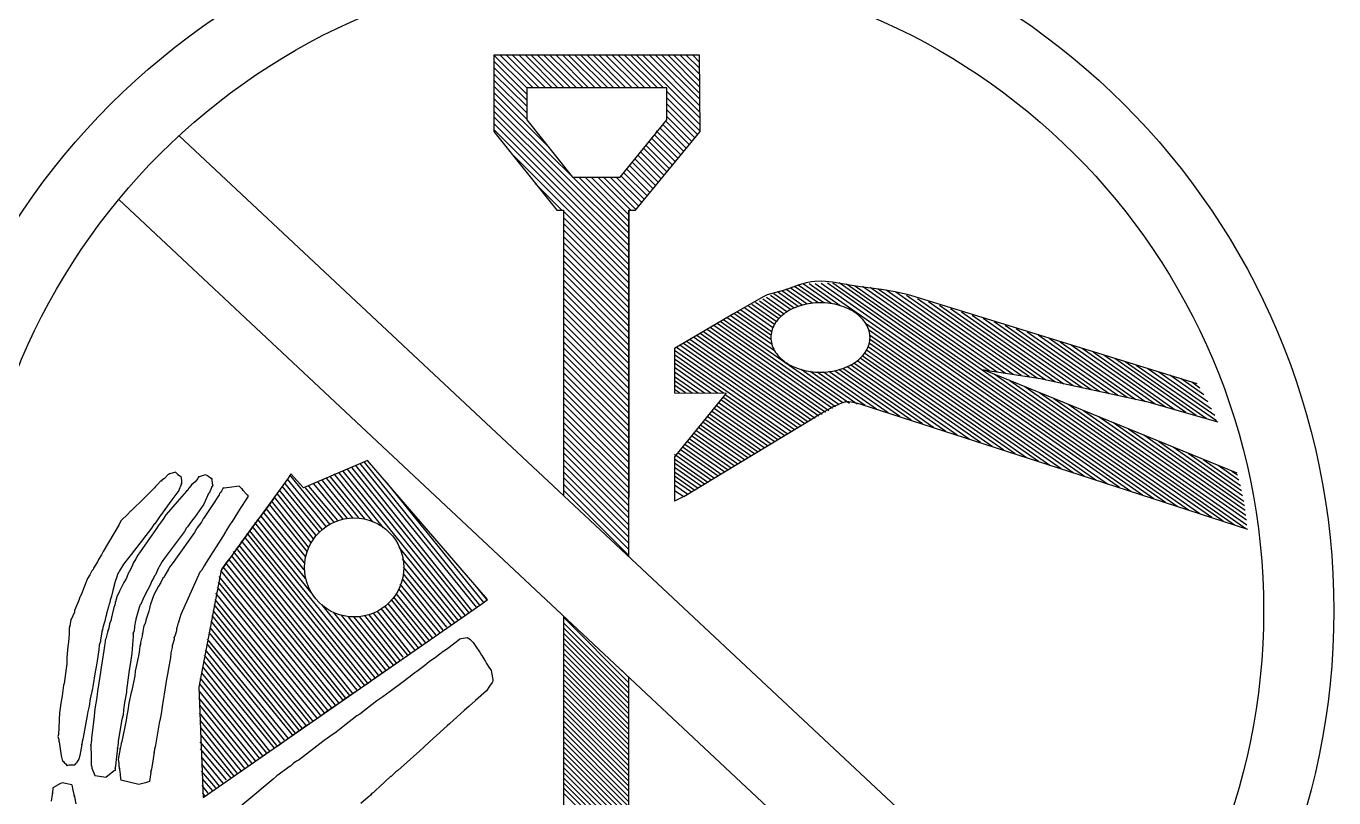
# Model space of a CAD drawing. Extents: x 477 to 783, y 495 to 674.
# Drawn here: x 686.2 to 689.775, y 644.926 to 647.037 of the extents above; entities that cross this region are included whole.
import ezdxf

# ---------------------------------------------------------------- set-up
doc = ezdxf.new("R2010")
doc.units = 0
doc.layers.add('11', color=7, linetype='CONTINUOUS')

# ---------------------------------------------------------------- blocks, each defined once
blk = doc.blocks.new('DIAL')
at = {"layer": '11', "color": 7, "linetype": 'CONTINUOUS'}
for p, q in [((-9.088, 3.557), (-9.178, 3.647)), ((-9.088, 3.54), (-9.178, 3.63)), ((-9.088, 3.524), (-9.178, 3.613)), ((-9.071, 3.557), (-9.161, 3.647)), ((-9.054, 3.557), (-9.144, 3.647)), ((-9.037, 3.557), (-9.127, 3.647)), ((-9.019, 3.557), (-9.109, 3.647)), ((-9.003, 3.557), (-9.092, 3.647)), ((-8.986, 3.557), (-9.076, 3.647)), ((-8.969, 3.557), (-9.059, 3.647)), ((-8.952, 3.557), (-9.042, 3.647)), ((-8.934, 3.557), (-9.025, 3.647)), ((-8.919, 3.557), (-9.008, 3.647)), ((-8.901, 3.557), (-8.99, 3.647)), ((-8.884, 3.557), (-8.974, 3.647)), ((-8.867, 3.557), (-8.957, 3.647)), ((-8.85, 3.557), (-8.94, 3.647)), ((-8.833, 3.557), (-8.923, 3.647)), ((-8.817, 3.557), (-8.906, 3.647)), ((-8.8, 3.557), (-8.89, 3.647)), ((-8.782, 3.557), (-8.872, 3.647)), ((-8.765, 3.557), (-8.855, 3.647)), ((-8.748, 3.557), (-8.838, 3.647)), ((-8.731, 3.557), (-8.821, 3.647)), ((-8.714, 3.557), (-8.804, 3.647)), ((-8.614, 3.474), (-8.788, 3.647)), ((-8.615, 3.491), (-8.771, 3.647)), ((-8.615, 3.508), (-8.753, 3.647)), ((-8.615, 3.526), (-8.736, 3.647)), ((-8.615, 3.542), (-8.719, 3.647)), ((-8.615, 3.559), (-8.702, 3.647)), ((-8.615, 3.576), (-8.686, 3.647)), ((-8.615, 3.594), (-8.669, 3.647)), ((-8.616, 3.611), (-8.652, 3.647)), ((-8.616, 3.628), (-8.634, 3.647)), ((-8.616, 3.646), (-8.617, 3.647)), ((-9.088, 3.507), (-9.178, 3.596)), ((-9.088, 3.489), (-9.178, 3.578)), ((-9.088, 3.472), (-9.178, 3.562)), ((-9.029, 3.396), (-9.178, 3.545)), ((-8.614, 3.456), (-8.705, 3.547)), ((-8.809, 3.16), (-9.178, 3.528)), ((-8.809, 3.143), (-9.178, 3.511)), ((-8.614, 3.439), (-8.705, 3.53)), ((-8.621, 3.43), (-8.705, 3.514)), ((-8.809, 3.126), (-9.178, 3.494)), ((-8.809, 3.109), (-9.178, 3.478)), ((-8.628, 3.42), (-8.705, 3.497)), ((-8.636, 3.41), (-8.705, 3.479)), ((-8.809, 3.091), (-9.178, 3.46)), ((-8.809, 3.074), (-9.178, 3.443)), ((-8.666, 3.373), (-8.734, 3.44)), ((-8.659, 3.383), (-8.724, 3.448)), ((-8.652, 3.392), (-8.716, 3.457)), ((-8.644, 3.402), (-8.708, 3.466)), ((-8.698, 3.336), (-8.762, 3.4)), ((-8.69, 3.346), (-8.754, 3.41)), ((-8.682, 3.355), (-8.746, 3.419)), ((-8.675, 3.365), (-8.739, 3.429)), ((-8.809, 3.058), (-9.131, 3.379)), ((-8.729, 3.299), (-8.793, 3.363)), ((-8.72, 3.308), (-8.784, 3.372)), ((-8.713, 3.318), (-8.777, 3.382)), ((-8.705, 3.328), (-8.769, 3.392)), ((-8.752, 3.271), (-8.815, 3.335)), ((-8.743, 3.281), (-8.807, 3.345)), ((-8.736, 3.29), (-8.8, 3.354)), ((-8.992, 3.223), (-9.064, 3.295)), ((-8.809, 3.176), (-8.946, 3.313)), ((-8.809, 3.193), (-8.929, 3.313)), ((-8.809, 3.21), (-8.912, 3.313)), ((-8.804, 3.223), (-8.894, 3.313)), ((-8.79, 3.225), (-8.878, 3.313)), ((-8.782, 3.234), (-8.86, 3.313)), ((-8.774, 3.244), (-8.844, 3.313)), ((-8.767, 3.253), (-8.83, 3.316)), ((-8.759, 3.262), (-8.823, 3.325)), ((-8.809, 3.041), (-8.988, 3.22)), ((-8.809, 2.274), (-8.809, 3.223)), ((-8.809, 3.223), (-8.809, 2.438)), ((-8.809, 3.024), (-8.988, 3.203)), ((-8.809, 3.007), (-8.988, 3.186)), ((-8.809, 2.99), (-8.988, 3.169)), ((-8.809, 2.972), (-8.988, 3.151)), ((-8.809, 2.956), (-8.988, 3.134)), ((-8.809, 2.939), (-8.988, 3.118)), ((-8.809, 2.922), (-8.988, 3.101)), ((-8.809, 2.905), (-8.988, 3.084)), ((-8.809, 2.888), (-8.988, 3.067)), ((-8.809, 2.871), (-8.988, 3.05)), ((-8.809, 2.853), (-8.988, 3.032)), ((-8.809, 2.837), (-8.988, 3.016)), ((-8.322, 2.966), (-8.38, 3.007)), ((-8.308, 2.968), (-8.368, 3.01)), ((-8.292, 2.97), (-8.356, 3.014)), ((-8.276, 2.969), (-8.346, 3.018)), ((-8.256, 2.967), (-8.332, 3.02)), ((-8.231, 2.961), (-8.316, 3.021)), ((-7.532, 2.484), (-8.3, 3.021)), ((-7.5, 2.473), (-8.283, 3.022)), ((-7.468, 2.464), (-8.266, 3.023)), ((-7.437, 2.453), (-8.251, 3.023)), ((-7.405, 2.443), (-8.234, 3.024)), ((-7.374, 2.433), (-8.214, 3.02)), ((-7.342, 2.423), (-8.192, 3.016)), ((-7.31, 2.412), (-8.17, 3.014)), ((-7.824, 2.783), (-8.149, 3.011)), ((-7.802, 2.78), (-8.127, 3.007)), ((-7.779, 2.776), (-8.106, 3.004)), ((-8.809, 2.82), (-8.988, 2.999)), ((-8.809, 2.803), (-8.988, 2.982)), ((-8.4, 2.926), (-8.463, 2.97)), ((-8.393, 2.932), (-8.452, 2.974)), ((-8.386, 2.939), (-8.443, 2.979)), ((-8.377, 2.945), (-8.433, 2.984)), ((-8.367, 2.951), (-8.422, 2.989)), ((-8.357, 2.955), (-8.413, 2.994)), ((-8.346, 2.959), (-8.403, 2.999)), ((-8.335, 2.963), (-8.391, 3.002)), ((-7.758, 2.773), (-8.079, 2.998)), ((-7.736, 2.77), (-8.05, 2.989)), ((-7.714, 2.767), (-8.02, 2.98)), ((-7.692, 2.762), (-7.99, 2.972)), ((-8.809, 2.786), (-8.988, 2.965)), ((-8.809, 2.769), (-8.988, 2.948)), ((-8.809, 2.753), (-8.988, 2.932)), ((-8.419, 2.856), (-8.532, 2.935)), ((-8.421, 2.869), (-8.522, 2.94)), ((-8.421, 2.881), (-8.512, 2.944)), ((-8.42, 2.891), (-8.503, 2.949)), ((-8.416, 2.902), (-8.492, 2.955)), ((-8.411, 2.91), (-8.482, 2.96)), ((-8.406, 2.918), (-8.473, 2.965)), ((-7.669, 2.758), (-7.96, 2.962)), ((-7.644, 2.753), (-7.93, 2.953)), ((-7.62, 2.747), (-7.9, 2.944)), ((-7.594, 2.742), (-7.87, 2.935)), ((-8.809, 2.735), (-8.988, 2.914)), ((-8.809, 2.718), (-8.988, 2.897)), ((-8.262, 2.674), (-8.587, 2.902)), ((-8.252, 2.68), (-8.577, 2.907)), ((-8.244, 2.685), (-8.568, 2.913)), ((-8.234, 2.69), (-8.559, 2.918)), ((-8.224, 2.696), (-8.55, 2.923)), ((-8.411, 2.838), (-8.54, 2.928)), ((-7.563, 2.494), (-8.162, 2.913)), ((-7.57, 2.737), (-7.84, 2.926)), ((-7.545, 2.731), (-7.81, 2.917)), ((-7.521, 2.726), (-7.78, 2.907)), ((-7.496, 2.72), (-7.75, 2.898)), ((-8.809, 2.701), (-8.988, 2.88)), ((-8.809, 2.684), (-8.988, 2.863)), ((-8.328, 2.638), (-8.652, 2.864)), ((-8.319, 2.643), (-8.642, 2.869)), ((-8.31, 2.648), (-8.632, 2.875)), ((-8.3, 2.653), (-8.623, 2.88)), ((-8.29, 2.659), (-8.614, 2.885)), ((-8.281, 2.664), (-8.605, 2.89)), ((-8.271, 2.669), (-8.595, 2.896)), ((-7.594, 2.504), (-8.154, 2.895)), ((-7.627, 2.515), (-8.151, 2.881)), ((-7.658, 2.524), (-8.151, 2.87)), ((-7.472, 2.716), (-7.72, 2.889)), ((-7.447, 2.71), (-7.69, 2.881)), ((-7.423, 2.704), (-7.66, 2.872)), ((-7.398, 2.699), (-7.63, 2.862)), ((-8.809, 2.667), (-8.988, 2.846)), ((-8.809, 2.651), (-8.988, 2.83)), ((-8.366, 2.617), (-8.684, 2.839)), ((-8.376, 2.611), (-8.684, 2.827)), ((-8.356, 2.622), (-8.679, 2.847)), ((-8.347, 2.627), (-8.67, 2.853)), ((-8.337, 2.632), (-8.66, 2.858)), ((-7.784, 2.566), (-8.165, 2.832)), ((-7.753, 2.556), (-8.159, 2.84)), ((-7.722, 2.545), (-8.155, 2.849)), ((-7.689, 2.535), (-8.152, 2.859)), ((-7.37, 2.692), (-7.6, 2.853)), ((-7.342, 2.684), (-7.57, 2.844)), ((-7.315, 2.676), (-7.54, 2.834)), ((-7.286, 2.669), (-7.51, 2.826)), ((-8.809, 2.633), (-8.988, 2.813)), ((-8.808, 2.616), (-8.988, 2.795)), ((-8.55, 2.722), (-8.684, 2.815)), ((-8.567, 2.722), (-8.684, 2.804)), ((-8.585, 2.722), (-8.684, 2.792)), ((-8.006, 2.638), (-8.224, 2.79)), ((-7.975, 2.627), (-8.213, 2.795)), ((-7.942, 2.617), (-8.203, 2.8)), ((-7.911, 2.607), (-8.194, 2.804)), ((-7.879, 2.596), (-8.185, 2.811)), ((-7.848, 2.587), (-8.177, 2.818)), ((-7.816, 2.576), (-8.171, 2.824)), ((-7.258, 2.661), (-7.48, 2.817)), ((-7.231, 2.653), (-7.452, 2.808)), ((-7.202, 2.646), (-7.422, 2.798)), ((-7.207, 2.661), (-7.39, 2.789)), ((-8.809, 2.599), (-8.988, 2.778)), ((-8.809, 2.583), (-8.988, 2.761)), ((-8.602, 2.722), (-8.684, 2.78)), ((-8.62, 2.722), (-8.684, 2.767)), ((-8.636, 2.722), (-8.684, 2.756)), ((-8.206, 2.694), (-8.338, 2.787)), ((-8.185, 2.692), (-8.313, 2.781)), ((-8.163, 2.688), (-8.294, 2.78)), ((-8.132, 2.678), (-8.277, 2.78)), ((-8.1, 2.668), (-8.262, 2.781)), ((-8.068, 2.658), (-8.247, 2.783)), ((-8.037, 2.648), (-8.235, 2.787)), ((-7.279, 2.402), (-7.81, 2.774)), ((-7.248, 2.392), (-7.767, 2.756)), ((-7.216, 2.678), (-7.36, 2.78)), ((-7.226, 2.698), (-7.33, 2.771)), ((-7.237, 2.718), (-7.3, 2.762)), ((-8.809, 2.565), (-8.988, 2.744)), ((-8.809, 2.549), (-8.988, 2.728)), ((-8.654, 2.723), (-8.684, 2.744)), ((-8.671, 2.723), (-8.684, 2.732)), ((-8.384, 2.606), (-8.546, 2.718)), ((-7.215, 2.382), (-7.726, 2.739)), ((-7.184, 2.372), (-7.686, 2.723)), ((-7.248, 2.736), (-7.27, 2.752)), ((-8.809, 2.532), (-8.988, 2.711)), ((-8.809, 2.514), (-8.988, 2.694)), ((-8.42, 2.583), (-8.57, 2.688)), ((-8.412, 2.59), (-8.564, 2.696)), ((-8.402, 2.594), (-8.558, 2.704)), ((-8.394, 2.6), (-8.552, 2.711)), ((-7.153, 2.361), (-7.647, 2.707)), ((-7.122, 2.351), (-7.609, 2.692)), ((-8.809, 2.498), (-8.988, 2.676)), ((-8.809, 2.481), (-8.988, 2.659)), ((-8.466, 2.556), (-8.601, 2.65)), ((-8.457, 2.562), (-8.595, 2.658)), ((-8.448, 2.566), (-8.589, 2.665)), ((-8.439, 2.573), (-8.583, 2.673)), ((-8.43, 2.578), (-8.576, 2.68)), ((-7.119, 2.361), (-7.566, 2.674)), ((-7.12, 2.375), (-7.524, 2.657)), ((-8.809, 2.463), (-8.988, 2.642)), ((-8.809, 2.447), (-8.988, 2.626)), ((-8.511, 2.528), (-8.632, 2.613)), ((-8.503, 2.534), (-8.626, 2.62)), ((-8.493, 2.54), (-8.619, 2.628)), ((-8.484, 2.545), (-8.613, 2.635)), ((-8.475, 2.55), (-8.607, 2.643)), ((-7.122, 2.387), (-7.484, 2.641)), ((-7.124, 2.401), (-7.443, 2.624)), ((-8.809, 2.43), (-8.988, 2.609)), ((-8.809, 2.414), (-8.988, 2.593)), ((-8.809, 2.396), (-8.988, 2.575)), ((-8.557, 2.5), (-8.663, 2.575)), ((-8.547, 2.506), (-8.656, 2.582)), ((-8.539, 2.512), (-8.65, 2.59)), ((-8.529, 2.517), (-8.644, 2.597)), ((-8.521, 2.523), (-8.638, 2.605)), ((-7.126, 2.414), (-7.401, 2.607)), ((-7.128, 2.426), (-7.361, 2.59)), ((-8.809, 2.38), (-8.988, 2.559)), ((-8.809, 2.362), (-8.988, 2.541)), ((-8.584, 2.484), (-8.684, 2.554)), ((-8.593, 2.478), (-8.684, 2.542)), ((-8.575, 2.489), (-8.675, 2.559)), ((-8.565, 2.495), (-8.668, 2.567)), ((-7.131, 2.441), (-7.321, 2.574)), ((-7.134, 2.455), (-7.28, 2.557)), ((-7.137, 2.469), (-7.239, 2.54)), ((-10.049, 2.506), (-10.064, 2.501)), ((-10.041, 2.499), (-10.049, 2.506)), ((-9.48, 2.354), (-9.601, 2.504)), ((-9.266, 2.107), (-9.59, 2.509)), ((-9.257, 2.115), (-9.578, 2.514)), ((-9.247, 2.122), (-9.566, 2.518)), ((-9.238, 2.128), (-9.556, 2.524)), ((-9.226, 2.137), (-9.544, 2.53)), ((-9.217, 2.142), (-9.532, 2.533)), ((-8.809, 2.346), (-8.988, 2.525)), ((-8.809, 2.328), (-8.988, 2.507)), ((-8.602, 2.473), (-8.684, 2.531)), ((-8.611, 2.468), (-8.684, 2.519)), ((-8.62, 2.461), (-8.684, 2.506)), ((-7.141, 2.484), (-7.198, 2.524)), ((-7.145, 2.498), (-7.16, 2.508)), ((-10.1, 2.47), (-10.103, 2.467)), ((-10.098, 2.472), (-10.1, 2.47)), ((-10.09, 2.481), (-10.098, 2.472)), ((-10.088, 2.481), (-10.09, 2.481)), ((-10.086, 2.484), (-10.088, 2.481)), ((-10.079, 2.489), (-10.086, 2.484)), ((-10.071, 2.498), (-10.079, 2.489)), ((-10.069, 2.5), (-10.071, 2.498)), ((-10.068, 2.5), (-10.069, 2.5)), ((-10.066, 2.501), (-10.068, 2.5)), ((-10.064, 2.501), (-10.066, 2.501)), ((-10.041, 2.499), (-10.039, 2.497)), ((-10.039, 2.497), (-10.038, 2.497)), ((-10.038, 2.497), (-10.034, 2.494)), ((-10.032, 2.475), (-10.036, 2.465)), ((-10.034, 2.494), (-10.032, 2.484)), ((-10.032, 2.484), (-10.032, 2.478)), ((-10.032, 2.478), (-10.032, 2.475)), ((-10.004, 2.472), (-10.011, 2.463)), ((-10, 2.475), (-10.004, 2.472)), ((-9.995, 2.48), (-10, 2.475)), ((-9.988, 2.489), (-9.995, 2.48)), ((-9.986, 2.492), (-9.988, 2.489)), ((-9.984, 2.493), (-9.986, 2.493)), ((-9.986, 2.493), (-9.986, 2.492)), ((-9.973, 2.497), (-9.984, 2.493)), ((-9.967, 2.499), (-9.973, 2.497)), ((-9.96, 2.496), (-9.967, 2.499)), ((-9.96, 2.496), (-9.95, 2.489)), ((-9.95, 2.489), (-9.949, 2.488)), ((-9.949, 2.488), (-9.949, 2.485)), ((-9.949, 2.485), (-9.948, 2.475)), ((-9.947, 2.469), (-9.949, 2.466)), ((-9.948, 2.475), (-9.947, 2.469)), ((-9.875, 2.468), (-9.901, 2.464)), ((-9.868, 2.461), (-9.875, 2.468)), ((-9.655, 2.343), (-9.757, 2.468)), ((-9.648, 2.349), (-9.749, 2.475)), ((-9.637, 2.357), (-9.742, 2.487)), ((-9.627, 2.364), (-9.736, 2.499)), ((-9.605, 2.374), (-9.684, 2.468)), ((-9.591, 2.378), (-9.67, 2.474)), ((-9.578, 2.379), (-9.659, 2.479)), ((-9.564, 2.381), (-9.647, 2.483)), ((-9.547, 2.381), (-9.635, 2.489)), ((-9.531, 2.378), (-9.625, 2.493)), ((-9.509, 2.37), (-9.615, 2.501)), ((-9.206, 2.149), (-9.473, 2.48)), ((-8.809, 2.312), (-8.988, 2.491)), ((-8.809, 2.294), (-8.988, 2.473)), ((-8.629, 2.456), (-8.684, 2.495)), ((-8.638, 2.451), (-8.684, 2.483)), ((-8.648, 2.445), (-8.684, 2.47)), ((-10.134, 2.435), (-10.17, 2.4)), ((-10.106, 2.463), (-10.134, 2.435)), ((-10.103, 2.467), (-10.106, 2.463)), ((-10.04, 2.456), (-10.061, 2.427)), ((-10.019, 2.454), (-10.044, 2.425)), ((-10.039, 2.46), (-10.04, 2.456)), ((-10.037, 2.463), (-10.039, 2.46)), ((-10.036, 2.465), (-10.037, 2.463)), ((-10.015, 2.457), (-10.019, 2.454)), ((-10.013, 2.461), (-10.015, 2.457)), ((-10.011, 2.463), (-10.013, 2.461)), ((-9.958, 2.448), (-9.971, 2.418)), ((-9.955, 2.451), (-9.958, 2.448)), ((-9.953, 2.457), (-9.955, 2.454)), ((-9.955, 2.454), (-9.955, 2.451)), ((-9.949, 2.466), (-9.953, 2.457)), ((-9.929, 2.444), (-9.948, 2.415)), ((-9.928, 2.448), (-9.929, 2.444)), ((-9.925, 2.451), (-9.928, 2.448)), ((-9.923, 2.454), (-9.925, 2.451)), ((-9.918, 2.463), (-9.923, 2.454)), ((-9.916, 2.462), (-9.918, 2.463)), ((-9.901, 2.464), (-9.916, 2.462)), ((-9.853, 2.436), (-9.872, 2.407)), ((-9.868, 2.461), (-9.865, 2.457)), ((-9.865, 2.457), (-9.855, 2.446)), ((-9.855, 2.446), (-9.853, 2.444)), ((-9.853, 2.444), (-9.85, 2.44)), ((-9.85, 2.44), (-9.853, 2.436)), ((-9.781, 2.433), (-9.807, 2.397)), ((-9.678, 2.313), (-9.778, 2.438)), ((-9.671, 2.324), (-9.771, 2.448)), ((-9.664, 2.333), (-9.764, 2.457)), ((-9.616, 2.37), (-9.693, 2.463)), ((-8.809, 2.278), (-8.988, 2.457)), ((-8.684, 2.456), (-8.659, 2.439)), ((-8.659, 2.439), (-8.684, 2.427)), ((-10.172, 2.399), (-10.18, 2.39)), ((-10.17, 2.4), (-10.172, 2.399)), ((-10.061, 2.427), (-10.087, 2.391)), ((-10.044, 2.425), (-10.074, 2.39)), ((-9.971, 2.418), (-9.997, 2.382)), ((-9.948, 2.415), (-9.972, 2.379)), ((-9.872, 2.407), (-9.894, 2.371)), ((-9.809, 2.396), (-9.814, 2.387)), ((-9.807, 2.397), (-9.809, 2.396)), ((-9.696, 2.258), (-9.808, 2.397)), ((-9.693, 2.275), (-9.801, 2.407)), ((-9.689, 2.289), (-9.791, 2.417)), ((-9.685, 2.301), (-9.786, 2.428)), ((-10.203, 2.363), (-10.246, 2.289)), ((-10.198, 2.373), (-10.203, 2.363)), ((-10.196, 2.375), (-10.198, 2.373)), ((-10.18, 2.39), (-10.196, 2.375)), ((-10.108, 2.363), (-10.114, 2.353)), ((-10.105, 2.365), (-10.108, 2.363)), ((-10.094, 2.381), (-10.105, 2.365)), ((-10.094, 2.362), (-10.101, 2.352)), ((-10.088, 2.39), (-10.094, 2.381)), ((-10.092, 2.364), (-10.094, 2.362)), ((-10.081, 2.38), (-10.092, 2.364)), ((-10.087, 2.391), (-10.088, 2.39)), ((-10.075, 2.389), (-10.081, 2.38)), ((-10.074, 2.39), (-10.075, 2.389)), ((-10.005, 2.372), (-10.016, 2.356)), ((-9.998, 2.381), (-10.005, 2.372)), ((-9.997, 2.382), (-9.998, 2.381)), ((-9.978, 2.369), (-9.99, 2.353)), ((-9.973, 2.378), (-9.978, 2.369)), ((-9.972, 2.379), (-9.973, 2.378)), ((-9.901, 2.361), (-9.911, 2.345)), ((-9.895, 2.37), (-9.901, 2.361)), ((-9.894, 2.371), (-9.895, 2.37)), ((-9.828, 2.369), (-9.836, 2.359)), ((-9.679, 2.178), (-9.832, 2.368)), ((-9.827, 2.372), (-9.828, 2.369)), ((-9.814, 2.387), (-9.827, 2.372)), ((-9.693, 2.215), (-9.823, 2.376)), ((-9.697, 2.239), (-9.814, 2.386)), ((-10.114, 2.353), (-10.17, 2.281)), ((-10.101, 2.352), (-10.152, 2.279)), ((-10.024, 2.344), (-10.079, 2.271)), ((-9.997, 2.341), (-10.049, 2.268)), ((-10.019, 2.354), (-10.024, 2.344)), ((-10.016, 2.356), (-10.019, 2.354)), ((-9.991, 2.351), (-9.997, 2.341)), ((-9.99, 2.353), (-9.991, 2.351)), ((-9.918, 2.332), (-9.965, 2.259)), ((-9.912, 2.343), (-9.918, 2.332)), ((-9.911, 2.345), (-9.912, 2.343)), ((-9.836, 2.359), (-9.889, 2.286)), ((-9.532, 1.923), (-9.859, 2.328)), ((-9.524, 1.93), (-9.853, 2.339)), ((-9.514, 1.937), (-9.846, 2.346)), ((-9.503, 1.943), (-9.839, 2.358)), ((-10.246, 2.289), (-10.251, 2.28)), ((-9.572, 1.895), (-9.89, 2.289)), ((-9.563, 1.9), (-9.882, 2.298)), ((-9.552, 1.91), (-9.875, 2.306)), ((-9.541, 1.915), (-9.868, 2.318)), ((-9.277, 2.102), (-9.437, 2.301)), ((-10.262, 2.261), (-10.273, 2.243)), ((-10.261, 2.262), (-10.262, 2.261)), ((-10.259, 2.267), (-10.261, 2.262)), ((-10.251, 2.28), (-10.259, 2.267)), ((-10.191, 2.254), (-10.202, 2.236)), ((-10.19, 2.255), (-10.191, 2.254)), ((-10.187, 2.259), (-10.19, 2.255)), ((-10.177, 2.272), (-10.187, 2.259)), ((-10.17, 2.281), (-10.177, 2.272)), ((-10.164, 2.257), (-10.166, 2.252)), ((-10.157, 2.269), (-10.164, 2.257)), ((-10.152, 2.279), (-10.157, 2.269)), ((-10.085, 2.262), (-10.092, 2.249)), ((-10.079, 2.271), (-10.085, 2.262)), ((-10.055, 2.259), (-10.065, 2.246)), ((-10.049, 2.268), (-10.055, 2.259)), ((-9.965, 2.259), (-9.97, 2.25)), ((-9.909, 2.26), (-9.922, 2.242)), ((-9.602, 1.875), (-9.911, 2.258)), ((-9.908, 2.261), (-9.909, 2.26)), ((-9.905, 2.265), (-9.908, 2.261)), ((-9.895, 2.277), (-9.905, 2.265)), ((-9.591, 1.883), (-9.903, 2.268)), ((-9.583, 1.888), (-9.896, 2.278)), ((-9.889, 2.286), (-9.895, 2.277)), ((-9.286, 2.095), (-9.428, 2.269)), ((-10.283, 2.225), (-10.289, 2.215)), ((-10.277, 2.236), (-10.283, 2.225)), ((-10.274, 2.24), (-10.277, 2.236)), ((-10.273, 2.243), (-10.274, 2.24)), ((-10.21, 2.217), (-10.214, 2.207)), ((-10.206, 2.229), (-10.21, 2.217)), ((-10.204, 2.232), (-10.206, 2.229)), ((-10.202, 2.236), (-10.204, 2.232)), ((-10.179, 2.226), (-10.184, 2.214)), ((-10.178, 2.23), (-10.179, 2.226)), ((-10.175, 2.233), (-10.178, 2.23)), ((-10.166, 2.251), (-10.175, 2.233)), ((-10.166, 2.252), (-10.166, 2.251)), ((-10.108, 2.218), (-10.114, 2.207)), ((-10.106, 2.222), (-10.108, 2.218)), ((-10.103, 2.225), (-10.106, 2.222)), ((-10.095, 2.244), (-10.103, 2.225)), ((-10.094, 2.245), (-10.095, 2.244)), ((-10.092, 2.249), (-10.094, 2.245)), ((-10.08, 2.219), (-10.083, 2.216)), ((-10.078, 2.223), (-10.08, 2.219)), ((-10.068, 2.241), (-10.078, 2.223)), ((-10.067, 2.242), (-10.068, 2.241)), ((-10.065, 2.246), (-10.067, 2.242)), ((-9.982, 2.232), (-10.034, 2.117)), ((-9.981, 2.233), (-9.982, 2.232)), ((-9.978, 2.237), (-9.981, 2.233)), ((-9.97, 2.25), (-9.978, 2.237)), ((-9.631, 1.853), (-9.929, 2.221)), ((-9.622, 1.862), (-9.925, 2.237)), ((-9.611, 1.869), (-9.918, 2.247)), ((-9.307, 2.082), (-9.426, 2.229)), ((-9.295, 2.088), (-9.425, 2.246)), ((-10.299, 2.19), (-10.305, 2.175)), ((-10.289, 2.215), (-10.299, 2.19)), ((-10.22, 2.182), (-10.224, 2.167)), ((-10.214, 2.207), (-10.22, 2.182)), ((-10.19, 2.204), (-10.202, 2.18)), ((-10.184, 2.214), (-10.19, 2.204)), ((-10.118, 2.197), (-10.131, 2.173)), ((-10.114, 2.207), (-10.118, 2.197)), ((-10.095, 2.194), (-10.108, 2.17)), ((-10.089, 2.204), (-10.095, 2.194)), ((-10.083, 2.216), (-10.089, 2.204)), ((-9.651, 1.84), (-9.934, 2.191)), ((-9.641, 1.848), (-9.931, 2.206)), ((-9.336, 2.06), (-9.438, 2.187)), ((-9.326, 2.067), (-9.434, 2.2)), ((-9.317, 2.074), (-9.428, 2.214)), ((-9.197, 2.158), (-9.229, 2.197)), ((-10.317, 2.147), (-10.325, 2.128)), ((-10.314, 2.153), (-10.317, 2.147)), ((-10.312, 2.158), (-10.314, 2.153)), ((-10.31, 2.164), (-10.312, 2.159)), ((-10.312, 2.159), (-10.312, 2.158)), ((-10.309, 2.165), (-10.31, 2.164)), ((-10.305, 2.175), (-10.309, 2.165)), ((-10.228, 2.149), (-10.23, 2.145)), ((-10.227, 2.155), (-10.228, 2.15)), ((-10.228, 2.15), (-10.228, 2.149)), ((-10.224, 2.167), (-10.227, 2.156)), ((-10.227, 2.156), (-10.227, 2.155)), ((-10.214, 2.148), (-10.215, 2.143)), ((-10.212, 2.154), (-10.214, 2.149)), ((-10.214, 2.149), (-10.214, 2.148)), ((-10.209, 2.165), (-10.212, 2.155)), ((-10.212, 2.155), (-10.212, 2.154)), ((-10.202, 2.18), (-10.209, 2.165)), ((-10.143, 2.146), (-10.146, 2.142)), ((-10.138, 2.158), (-10.143, 2.147)), ((-10.143, 2.147), (-10.143, 2.146)), ((-10.131, 2.173), (-10.138, 2.158)), ((-10.113, 2.155), (-10.117, 2.145)), ((-10.108, 2.17), (-10.113, 2.155)), ((-9.673, 1.826), (-9.94, 2.158)), ((-9.661, 1.833), (-9.938, 2.175)), ((-9.375, 2.033), (-9.467, 2.147)), ((-9.365, 2.04), (-9.457, 2.156)), ((-9.356, 2.047), (-9.452, 2.164)), ((-9.346, 2.053), (-9.445, 2.174)), ((-10.329, 2.113), (-10.332, 2.107)), ((-10.326, 2.121), (-10.329, 2.113)), ((-10.325, 2.122), (-10.326, 2.121)), ((-10.325, 2.128), (-10.325, 2.122)), ((-10.239, 2.112), (-10.241, 2.103)), ((-10.238, 2.113), (-10.239, 2.112)), ((-10.237, 2.119), (-10.238, 2.113)), ((-10.232, 2.138), (-10.237, 2.119)), ((-10.23, 2.145), (-10.232, 2.138)), ((-10.224, 2.11), (-10.225, 2.102)), ((-10.223, 2.111), (-10.224, 2.11)), ((-10.222, 2.117), (-10.223, 2.111)), ((-10.217, 2.136), (-10.222, 2.117)), ((-10.215, 2.143), (-10.217, 2.136)), ((-10.155, 2.11), (-10.157, 2.104)), ((-10.15, 2.129), (-10.155, 2.11)), ((-10.148, 2.136), (-10.15, 2.129)), ((-10.146, 2.14), (-10.148, 2.136)), ((-10.146, 2.142), (-10.146, 2.14)), ((-10.122, 2.126), (-10.128, 2.107)), ((-10.12, 2.133), (-10.122, 2.126)), ((-10.119, 2.138), (-10.12, 2.133)), ((-10.117, 2.143), (-10.119, 2.139)), ((-10.119, 2.139), (-10.119, 2.138)), ((-10.117, 2.145), (-10.117, 2.143)), ((-10.034, 2.117), (-10.04, 2.098)), ((-9.702, 1.806), (-9.948, 2.114)), ((-9.691, 1.813), (-9.946, 2.128)), ((-9.682, 1.821), (-9.943, 2.144)), ((-9.493, 1.95), (-9.649, 2.144)), ((-9.483, 1.957), (-9.617, 2.123)), ((-9.473, 1.963), (-9.595, 2.115)), ((-9.464, 1.971), (-9.576, 2.11)), ((-9.445, 1.985), (-9.546, 2.111)), ((-9.434, 1.991), (-9.531, 2.114)), ((-9.426, 2), (-9.519, 2.116)), ((-9.414, 2.006), (-9.507, 2.12)), ((-9.406, 2.011), (-9.497, 2.127)), ((-9.394, 2.02), (-9.486, 2.133)), ((-9.384, 2.025), (-9.476, 2.139)), ((-8.988, 2.112), (-8.988, 1.566)), ((-10.338, 2.085), (-10.339, 2.079)), ((-10.339, 2.079), (-10.339, 2.061)), ((-10.337, 2.091), (-10.338, 2.085)), ((-10.335, 2.103), (-10.337, 2.091)), ((-10.332, 2.107), (-10.335, 2.103)), ((-10.248, 2.075), (-10.25, 2.069)), ((-10.247, 2.081), (-10.248, 2.075)), ((-10.244, 2.093), (-10.247, 2.081)), ((-10.242, 2.098), (-10.244, 2.093)), ((-10.241, 2.103), (-10.242, 2.098)), ((-10.233, 2.074), (-10.235, 2.068)), ((-10.231, 2.079), (-10.233, 2.074)), ((-10.229, 2.091), (-10.231, 2.079)), ((-10.227, 2.096), (-10.229, 2.091)), ((-10.225, 2.102), (-10.227, 2.096)), ((-10.161, 2.084), (-10.162, 2.072)), ((-10.16, 2.089), (-10.161, 2.084)), ((-10.159, 2.095), (-10.16, 2.089)), ((-10.157, 2.103), (-10.159, 2.095)), ((-10.157, 2.104), (-10.157, 2.103)), ((-10.136, 2.081), (-10.138, 2.07)), ((-10.135, 2.086), (-10.136, 2.081)), ((-10.132, 2.092), (-10.135, 2.086)), ((-10.13, 2.1), (-10.132, 2.092)), ((-10.128, 2.107), (-10.13, 2.101)), ((-10.13, 2.101), (-10.13, 2.1)), ((-10.044, 2.083), (-10.046, 2.077)), ((-10.046, 2.077), (-10.046, 2.072)), ((-10.042, 2.091), (-10.044, 2.083)), ((-10.041, 2.092), (-10.042, 2.091)), ((-10.04, 2.098), (-10.041, 2.092)), ((-9.721, 1.792), (-9.954, 2.081)), ((-9.711, 1.8), (-9.951, 2.098)), ((-9.453, 1.978), (-9.56, 2.109)), ((-8.809, 1.93), (-8.988, 2.109)), ((-8.809, 1.915), (-8.988, 2.094)), ((-8.809, 1.901), (-8.988, 2.08)), ((-10.341, 2.042), (-10.343, 2.029)), ((-10.34, 2.052), (-10.341, 2.042)), ((-10.339, 2.061), (-10.34, 2.056)), ((-10.34, 2.056), (-10.34, 2.052)), ((-10.254, 2.043), (-10.257, 2.033)), ((-10.253, 2.052), (-10.254, 2.047)), ((-10.254, 2.047), (-10.254, 2.043)), ((-10.25, 2.069), (-10.253, 2.052)), ((-10.241, 2.042), (-10.243, 2.031)), ((-10.239, 2.05), (-10.241, 2.046)), ((-10.241, 2.046), (-10.241, 2.042)), ((-10.235, 2.068), (-10.239, 2.05)), ((-10.165, 2.042), (-10.166, 2.038)), ((-10.164, 2.06), (-10.165, 2.042)), ((-10.162, 2.072), (-10.164, 2.066)), ((-10.164, 2.066), (-10.164, 2.06)), ((-10.14, 2.058), (-10.144, 2.04)), ((-10.144, 2.04), (-10.144, 2.035)), ((-10.139, 2.064), (-10.14, 2.058)), ((-10.138, 2.07), (-10.139, 2.064)), ((-10.052, 2.048), (-10.058, 2.031)), ((-10.05, 2.06), (-10.052, 2.054)), ((-10.052, 2.054), (-10.052, 2.048)), ((-10.046, 2.072), (-10.05, 2.06)), ((-9.74, 1.777), (-9.961, 2.049)), ((-9.729, 1.787), (-9.957, 2.067)), ((-9.277, 2.045), (-9.285, 2.038)), ((-9.271, 2.049), (-9.277, 2.045)), ((-9.268, 2.05), (-9.271, 2.049)), ((-9.251, 2.053), (-9.268, 2.05)), ((-9.242, 2.047), (-9.251, 2.053)), ((-9.242, 2.047), (-9.241, 2.046)), ((-9.241, 2.046), (-9.235, 2.04)), ((-9.235, 2.04), (-9.229, 2.032)), ((-8.809, 1.887), (-8.988, 2.066)), ((-8.809, 1.873), (-8.988, 2.052)), ((-10.343, 2.029), (-10.346, 1.999)), ((-10.258, 2.02), (-10.263, 1.99)), ((-10.257, 2.033), (-10.258, 2.02)), ((-10.245, 2.018), (-10.249, 1.989)), ((-10.243, 2.031), (-10.245, 2.018)), ((-10.168, 2.01), (-10.173, 1.98)), ((-10.167, 2.023), (-10.168, 2.01)), ((-10.166, 2.034), (-10.167, 2.023)), ((-10.166, 2.038), (-10.166, 2.034)), ((-10.149, 2.008), (-10.155, 1.978)), ((-10.147, 2.021), (-10.149, 2.008)), ((-10.146, 2.032), (-10.147, 2.021)), ((-10.144, 2.035), (-10.146, 2.032)), ((-10.061, 2.012), (-10.062, 1.999)), ((-10.059, 2.023), (-10.061, 2.012)), ((-10.058, 2.026), (-10.059, 2.023)), ((-10.058, 2.031), (-10.058, 2.026)), ((-9.772, 1.758), (-9.969, 2.005)), ((-9.761, 1.764), (-9.967, 2.02)), ((-9.751, 1.773), (-9.962, 2.036)), ((-9.326, 2.008), (-9.334, 2.002)), ((-9.317, 2.015), (-9.326, 2.008)), ((-9.315, 2.016), (-9.317, 2.015)), ((-9.308, 2.021), (-9.315, 2.016)), ((-9.285, 2.038), (-9.308, 2.021)), ((-9.229, 2.032), (-9.216, 2.012)), ((-9.216, 2.012), (-9.212, 2.005)), ((-9.212, 2.005), (-9.211, 2.004)), ((-9.211, 2.004), (-9.206, 1.995)), ((-8.809, 1.859), (-8.988, 2.038)), ((-8.809, 1.845), (-8.988, 2.024)), ((-8.809, 1.831), (-8.988, 2.01)), ((-10.348, 1.969), (-10.353, 1.928)), ((-10.346, 1.982), (-10.348, 1.969)), ((-10.346, 1.999), (-10.346, 1.982)), ((-10.266, 1.973), (-10.268, 1.96)), ((-10.263, 1.99), (-10.266, 1.973)), ((-10.252, 1.972), (-10.254, 1.959)), ((-10.249, 1.989), (-10.252, 1.972)), ((-10.173, 1.98), (-10.175, 1.964)), ((-10.155, 1.978), (-10.159, 1.962)), ((-10.068, 1.969), (-10.071, 1.953)), ((-10.062, 1.999), (-10.068, 1.969)), ((-9.791, 1.743), (-9.974, 1.973)), ((-9.778, 1.751), (-9.971, 1.989)), ((-9.462, 1.971), (-9.499, 1.945)), ((-9.446, 1.982), (-9.462, 1.971)), ((-9.432, 1.992), (-9.446, 1.982)), ((-9.428, 1.995), (-9.432, 1.992)), ((-9.421, 1.999), (-9.428, 1.995)), ((-9.367, 1.977), (-9.389, 1.961)), ((-9.354, 1.988), (-9.367, 1.977)), ((-9.339, 1.998), (-9.354, 1.988)), ((-9.334, 2.002), (-9.339, 1.998)), ((-9.206, 1.995), (-9.201, 1.988)), ((-9.201, 1.988), (-9.198, 1.983)), ((-9.198, 1.983), (-9.19, 1.97)), ((-9.19, 1.97), (-9.186, 1.964)), ((-8.809, 1.816), (-8.988, 1.995)), ((-8.809, 1.802), (-8.988, 1.981)), ((-8.809, 1.788), (-8.988, 1.967)), ((-10.268, 1.96), (-10.275, 1.92)), ((-10.254, 1.959), (-10.26, 1.918)), ((-10.177, 1.951), (-10.183, 1.91)), ((-10.175, 1.964), (-10.177, 1.951)), ((-10.16, 1.949), (-10.168, 1.909)), ((-10.159, 1.962), (-10.16, 1.949)), ((-10.073, 1.94), (-10.08, 1.899)), ((-10.071, 1.953), (-10.073, 1.94)), ((-9.81, 1.73), (-9.981, 1.943)), ((-9.799, 1.737), (-9.977, 1.957)), ((-9.499, 1.945), (-9.52, 1.93)), ((-9.426, 1.932), (-9.462, 1.906)), ((-9.411, 1.944), (-9.426, 1.932)), ((-9.398, 1.954), (-9.411, 1.944)), ((-9.394, 1.957), (-9.398, 1.954)), ((-9.389, 1.961), (-9.394, 1.957)), ((-9.183, 1.931), (-9.19, 1.921)), ((-9.186, 1.964), (-9.185, 1.958)), ((-9.185, 1.958), (-9.181, 1.939)), ((-9.181, 1.934), (-9.183, 1.931)), ((-9.181, 1.939), (-9.181, 1.934)), ((-8.809, 1.774), (-8.988, 1.953)), ((-8.809, 1.76), (-8.988, 1.939)), ((-8.809, 1.944), (-8.829, 1.964)), ((-8.809, 1.566), (-8.809, 1.945)), ((-10.355, 1.923), (-10.359, 1.894)), ((-10.353, 1.928), (-10.355, 1.923)), ((-10.276, 1.914), (-10.282, 1.886)), ((-10.275, 1.92), (-10.276, 1.914)), ((-10.261, 1.913), (-10.265, 1.884)), ((-10.26, 1.918), (-10.261, 1.913)), ((-10.183, 1.904), (-10.188, 1.876)), ((-10.183, 1.91), (-10.183, 1.904)), ((-10.17, 1.903), (-10.176, 1.874)), ((-10.168, 1.909), (-10.17, 1.903)), ((-10.08, 1.899), (-10.081, 1.893)), ((-9.829, 1.715), (-9.984, 1.908)), ((-9.819, 1.724), (-9.982, 1.927)), ((-9.537, 1.918), (-9.589, 1.883)), ((-9.52, 1.93), (-9.537, 1.918)), ((-9.462, 1.906), (-9.482, 1.891)), ((-9.198, 1.908), (-9.228, 1.881)), ((-9.19, 1.921), (-9.198, 1.908)), ((-8.809, 1.746), (-8.988, 1.925)), ((-8.809, 1.732), (-8.988, 1.911)), ((-8.809, 1.717), (-8.988, 1.896)), ((-10.364, 1.86), (-10.366, 1.848)), ((-10.362, 1.874), (-10.364, 1.86)), ((-10.359, 1.894), (-10.362, 1.874)), ((-10.285, 1.866), (-10.288, 1.851)), ((-10.282, 1.886), (-10.285, 1.866)), ((-10.268, 1.864), (-10.27, 1.85)), ((-10.265, 1.884), (-10.268, 1.864)), ((-10.188, 1.876), (-10.191, 1.856)), ((-10.176, 1.874), (-10.179, 1.854)), ((-10.085, 1.865), (-10.088, 1.845)), ((-10.081, 1.893), (-10.085, 1.865)), ((-9.839, 1.709), (-9.984, 1.888)), ((-9.849, 1.703), (-9.982, 1.869)), ((-9.596, 1.878), (-9.632, 1.853)), ((-9.589, 1.883), (-9.596, 1.878)), ((-9.498, 1.88), (-9.545, 1.844)), ((-9.482, 1.891), (-9.498, 1.88)), ((-9.246, 1.866), (-9.259, 1.854)), ((-9.228, 1.881), (-9.246, 1.866)), ((-8.809, 1.703), (-8.988, 1.882)), ((-8.809, 1.689), (-8.988, 1.868)), ((-10.366, 1.848), (-10.369, 1.788)), ((-10.29, 1.84), (-10.301, 1.78)), ((-10.288, 1.851), (-10.29, 1.84)), ((-10.271, 1.838), (-10.278, 1.778)), ((-10.27, 1.85), (-10.271, 1.838)), ((-10.195, 1.829), (-10.205, 1.77)), ((-10.192, 1.841), (-10.195, 1.829)), ((-10.184, 1.828), (-10.195, 1.769)), ((-10.191, 1.856), (-10.192, 1.841)), ((-10.182, 1.84), (-10.184, 1.828)), ((-10.179, 1.854), (-10.182, 1.84)), ((-10.091, 1.831), (-10.093, 1.819)), ((-10.088, 1.845), (-10.091, 1.831)), ((-9.859, 1.695), (-9.983, 1.848)), ((-9.869, 1.689), (-9.981, 1.828)), ((-9.657, 1.835), (-9.675, 1.822)), ((-9.632, 1.853), (-9.657, 1.835)), ((-9.553, 1.839), (-9.587, 1.813)), ((-9.545, 1.844), (-9.553, 1.839)), ((-9.259, 1.854), (-9.299, 1.818)), ((-8.809, 1.675), (-8.988, 1.854)), ((-8.809, 1.661), (-8.988, 1.84)), ((-8.809, 1.647), (-8.988, 1.826)), ((-10.369, 1.788), (-10.37, 1.783)), ((-10.093, 1.819), (-10.103, 1.759)), ((-9.879, 1.682), (-9.98, 1.808)), ((-9.888, 1.674), (-9.98, 1.789)), ((-9.691, 1.812), (-9.765, 1.759)), ((-9.675, 1.822), (-9.691, 1.812)), ((-9.609, 1.795), (-9.627, 1.783)), ((-9.587, 1.813), (-9.609, 1.795)), ((-9.306, 1.812), (-9.335, 1.786)), ((-9.299, 1.818), (-9.306, 1.812)), ((-8.809, 1.633), (-8.988, 1.812)), ((-8.809, 1.618), (-8.988, 1.797)), ((-10.37, 1.783), (-10.368, 1.775)), ((-10.368, 1.775), (-10.368, 1.768)), ((-10.368, 1.768), (-10.367, 1.768)), ((-10.367, 1.768), (-10.362, 1.736)), ((-10.305, 1.761), (-10.31, 1.731)), ((-10.304, 1.769), (-10.305, 1.761)), ((-10.302, 1.776), (-10.304, 1.769)), ((-10.301, 1.78), (-10.302, 1.776)), ((-10.279, 1.766), (-10.28, 1.759)), ((-10.28, 1.759), (-10.279, 1.727)), ((-10.278, 1.773), (-10.279, 1.766)), ((-10.278, 1.778), (-10.278, 1.773)), ((-10.206, 1.758), (-10.207, 1.751)), ((-10.205, 1.765), (-10.206, 1.758)), ((-10.205, 1.77), (-10.205, 1.765)), ((-10.198, 1.757), (-10.2, 1.75)), ((-10.197, 1.765), (-10.198, 1.757)), ((-10.195, 1.769), (-10.197, 1.765)), ((-10.104, 1.755), (-10.106, 1.748)), ((-10.103, 1.759), (-10.104, 1.755)), ((-9.896, 1.668), (-9.981, 1.768)), ((-9.765, 1.759), (-9.772, 1.755)), ((-9.642, 1.772), (-9.711, 1.719)), ((-9.627, 1.783), (-9.642, 1.772)), ((-9.369, 1.755), (-9.381, 1.744)), ((-9.354, 1.768), (-9.369, 1.755)), ((-9.335, 1.786), (-9.354, 1.768)), ((-8.809, 1.604), (-8.988, 1.783)), ((-8.809, 1.59), (-8.988, 1.769)), ((-8.809, 1.576), (-8.988, 1.755)), ((-10.362, 1.736), (-10.36, 1.726)), ((-10.36, 1.726), (-10.359, 1.719)), ((-10.359, 1.719), (-10.358, 1.718)), ((-10.358, 1.718), (-10.358, 1.716)), ((-10.313, 1.721), (-10.317, 1.715)), ((-10.31, 1.731), (-10.313, 1.721)), ((-10.279, 1.727), (-10.279, 1.718)), ((-10.279, 1.718), (-10.279, 1.71)), ((-10.211, 1.72), (-10.212, 1.711)), ((-10.207, 1.751), (-10.211, 1.72)), ((-10.2, 1.75), (-10.205, 1.72)), ((-10.205, 1.72), (-10.204, 1.71)), ((-10.107, 1.74), (-10.112, 1.71)), ((-10.106, 1.748), (-10.107, 1.74)), ((-9.909, 1.664), (-9.98, 1.749)), ((-9.918, 1.655), (-9.978, 1.727)), ((-9.79, 1.743), (-9.829, 1.715)), ((-9.711, 1.719), (-9.718, 1.715)), ((-9.381, 1.744), (-9.441, 1.69)), ((-8.801, 1.554), (-8.988, 1.741)), ((-8.774, 1.513), (-8.988, 1.727)), ((-10.358, 1.716), (-10.354, 1.714)), ((-10.354, 1.714), (-10.352, 1.711)), ((-10.352, 1.711), (-10.348, 1.707)), ((-10.348, 1.707), (-10.346, 1.704)), ((-10.339, 1.704), (-10.346, 1.703)), ((-10.346, 1.703), (-10.346, 1.704)), ((-10.324, 1.704), (-10.339, 1.704)), ((-10.322, 1.708), (-10.324, 1.704)), ((-10.32, 1.71), (-10.322, 1.708)), ((-10.318, 1.712), (-10.32, 1.71)), ((-10.317, 1.715), (-10.318, 1.713)), ((-10.318, 1.713), (-10.318, 1.712)), ((-10.279, 1.71), (-10.279, 1.709)), ((-10.279, 1.709), (-10.279, 1.708)), ((-10.279, 1.708), (-10.279, 1.706)), ((-10.279, 1.706), (-10.278, 1.703)), ((-10.278, 1.703), (-10.277, 1.699)), ((-10.277, 1.699), (-10.277, 1.697)), ((-10.277, 1.697), (-10.277, 1.696)), ((-10.277, 1.696), (-10.269, 1.676)), ((-10.216, 1.689), (-10.238, 1.672)), ((-10.214, 1.69), (-10.216, 1.689)), ((-10.213, 1.701), (-10.214, 1.699)), ((-10.214, 1.699), (-10.214, 1.696)), ((-10.214, 1.696), (-10.214, 1.693)), ((-10.214, 1.693), (-10.214, 1.69)), ((-10.212, 1.711), (-10.213, 1.703)), ((-10.213, 1.703), (-10.213, 1.702)), ((-10.213, 1.702), (-10.213, 1.701)), ((-10.204, 1.71), (-10.204, 1.702)), ((-10.204, 1.702), (-10.204, 1.701)), ((-10.204, 1.701), (-10.203, 1.7)), ((-10.203, 1.7), (-10.203, 1.698)), ((-10.203, 1.698), (-10.202, 1.695)), ((-10.202, 1.695), (-10.202, 1.691)), ((-10.202, 1.691), (-10.201, 1.689)), ((-10.201, 1.689), (-10.201, 1.688)), ((-10.201, 1.688), (-10.199, 1.668)), ((-10.116, 1.682), (-10.117, 1.68)), ((-10.115, 1.691), (-10.116, 1.688)), ((-10.116, 1.688), (-10.116, 1.686)), ((-10.116, 1.686), (-10.116, 1.682)), ((-10.114, 1.693), (-10.115, 1.692)), ((-10.115, 1.692), (-10.115, 1.691)), ((-10.113, 1.7), (-10.114, 1.693)), ((-10.112, 1.71), (-10.113, 1.7)), ((-9.938, 1.642), (-9.978, 1.688)), ((-9.928, 1.647), (-9.977, 1.707)), ((-9.735, 1.702), (-9.772, 1.675)), ((-9.734, 1.702), (-9.735, 1.702)), ((-9.727, 1.709), (-9.734, 1.702)), ((-9.718, 1.715), (-9.727, 1.709)), ((-9.446, 1.686), (-9.453, 1.68)), ((-9.441, 1.69), (-9.446, 1.686)), ((-8.428, 1.153), (-8.988, 1.713)), ((-8.428, 1.139), (-8.988, 1.698)), ((-8.428, 1.125), (-8.988, 1.684)), ((-10.363, 1.654), (-10.384, 1.642)), ((-10.359, 1.656), (-10.363, 1.654)), ((-10.332, 1.651), (-10.359, 1.656)), ((-10.332, 1.651), (-10.329, 1.636)), ((-10.269, 1.676), (-10.238, 1.672)), ((-10.199, 1.668), (-10.198, 1.663)), ((-10.149, 1.652), (-10.198, 1.663)), ((-10.131, 1.656), (-10.149, 1.652)), ((-10.12, 1.66), (-10.131, 1.656)), ((-10.117, 1.679), (-10.12, 1.66)), ((-10.117, 1.68), (-10.117, 1.679)), ((-9.959, 1.628), (-9.976, 1.649)), ((-9.947, 1.634), (-9.975, 1.667)), ((-9.782, 1.666), (-9.931, 1.541)), ((-9.772, 1.675), (-9.782, 1.666)), ((-9.491, 1.645), (-9.501, 1.636)), ((-9.461, 1.673), (-9.491, 1.645)), ((-9.459, 1.673), (-9.461, 1.673)), ((-9.453, 1.68), (-9.459, 1.673)), ((-8.428, 1.11), (-8.988, 1.67)), ((-8.428, 1.096), (-8.988, 1.656)), ((-10.386, 1.624), (-10.389, 1.606)), ((-10.385, 1.626), (-10.386, 1.624)), ((-10.384, 1.642), (-10.385, 1.628)), ((-10.385, 1.628), (-10.385, 1.626)), ((-10.329, 1.636), (-10.326, 1.621)), ((-10.326, 1.621), (-10.325, 1.62)), ((-10.325, 1.62), (-10.325, 1.618)), ((-10.325, 1.618), (-10.321, 1.599)), ((-9.968, 1.621), (-9.975, 1.628)), ((-9.522, 1.617), (-9.542, 1.6)), ((-9.521, 1.618), (-9.522, 1.617)), ((-9.518, 1.62), (-9.521, 1.618)), ((-9.515, 1.623), (-9.518, 1.62)), ((-9.513, 1.626), (-9.515, 1.623)), ((-9.51, 1.628), (-9.513, 1.626)), ((-9.509, 1.629), (-9.51, 1.628)), ((-9.507, 1.63), (-9.509, 1.629)), ((-9.501, 1.636), (-9.507, 1.63)), ((-8.428, 1.082), (-8.988, 1.642)), ((-8.428, 1.068), (-8.988, 1.628))]:
    blk.add_line(p, q, dxfattribs=at)
at = {"layer": '11', "color": 1, "linetype": 'CONTINUOUS'}
for p, q in [((-7.465, 1.017), (-10.039, 3.426)), ((-7.629, 0.84), (-10.204, 3.252))]:
    blk.add_line(p, q, dxfattribs=at)
at = {"layer": '11', "color": 7, "linetype": 'CONTINUOUS'}
for points in [[(-8.809, 2.438), (-8.809, 3.223), (-8.791, 3.223), (-8.614, 3.438), (-8.616, 3.647), (-9.178, 3.647), (-9.178, 3.438), (-9.006, 3.223), (-8.988, 3.223), (-8.988, 2.441)], [(-8.899, 3.313), (-8.833, 3.313), (-8.705, 3.47), (-8.705, 3.557), (-9.088, 3.557), (-9.088, 3.47), (-8.963, 3.313), (-8.878, 3.313)], [(-7.255, 2.748), (-8.026, 2.986), (-8.04424, 2.99115), (-8.08122, 2.99933), (-8.11869, 3.00552), (-8.16893, 3.01243), (-8.194, 3.016), (-8.25209, 3.02563), (-8.28121, 3.02828), (-8.30042, 3.0279), (-8.30992, 3.02685), (-8.324, 3.024), (-8.34616, 3.01722), (-8.37536, 3.00692), (-8.39, 3.002), (-8.40764, 2.99742), (-8.43106, 2.99102), (-8.442, 2.986), (-8.52298, 2.93907), (-8.684, 2.844)], [(-8.684, 2.844), (-8.684, 2.723), (-8.543, 2.722), (-8.684, 2.548), (-8.684, 2.427)], [(-7.146, 2.503), (-7.839, 2.786), (-7.684, 2.762), (-7.394, 2.699), (-7.199, 2.644)], [(-8.659, 2.439), (-8.55204, 2.50406), (-8.338, 2.634), (-8.31211, 2.64951), (-8.29478, 2.65972), (-8.26, 2.68), (-8.25733, 2.68151), (-8.25375, 2.68342), (-8.25195, 2.68434), (-8.24647, 2.68697), (-8.235, 2.692), (-8.22701, 2.69536), (-8.22301, 2.69685), (-8.21901, 2.69806), (-8.21701, 2.69853), (-8.21434, 2.69897), (-8.21301, 2.6991), (-8.211, 2.69918), (-8.208, 2.699), (-8.20144, 2.69805), (-8.19705, 2.69727), (-8.18826, 2.69542), (-8.18387, 2.69436), (-8.17509, 2.69203), (-8.16634, 2.68947), (-8.149, 2.684), (-7.80497, 2.57272), (-7.57594, 2.49853), (-7.118, 2.35)]]:
    blk.add_lwpolyline(points, dxfattribs=at)
blk.add_lwpolyline([(-8.14976, 2.87441, 0.069326), (-8.15236, 2.89293, 0.064453), (-8.16008, 2.91074, 0.057018), (-8.17262, 2.92715, 0.049522), (-8.18948, 2.94154, 0.043335), (-8.21003, 2.95335, 0.038841), (-8.23348, 2.96212, 0.035981), (-8.25892, 2.96752, 0.034601), (-8.28538, 2.96935, 0.034601), (-8.31184, 2.96752, 0.035981), (-8.33728, 2.96212, 0.038841), (-8.36073, 2.95335, 0.043335), (-8.38128, 2.94154, 0.049522), (-8.39815, 2.92715, 0.057018), (-8.41068, 2.91074, 0.064453), (-8.4184, 2.89293, 0.069326), (-8.42101, 2.87441, 0.069326), (-8.4184, 2.85589, 0.064453), (-8.41068, 2.83808, 0.057018), (-8.39815, 2.82166, 0.049522), (-8.38128, 2.80728, 0.043335), (-8.36073, 2.79547, 0.038841), (-8.33728, 2.7867, 0.035981), (-8.31184, 2.7813, 0.034601), (-8.28538, 2.77947, 0.034601), (-8.25892, 2.7813, 0.035981), (-8.23348, 2.7867, 0.038841), (-8.21003, 2.79547, 0.043335), (-8.18948, 2.80728, 0.049522), (-8.17262, 2.82166, 0.057018), (-8.16008, 2.83808, 0.064453), (-8.15236, 2.85589, 0.069326)], format="xyb", close=True, dxfattribs=at)
blk.add_lwpolyline([(-9.524, 2.538), (-9.699, 2.463), (-9.733, 2.501), (-9.741, 2.49), (-9.924, 2.238), (-9.985, 1.918), (-9.973, 1.616), (-9.211, 2.146), (-9.196, 2.158)], close=True, dxfattribs=at)
at = {"layer": '11', "color": 1, "linetype": 'CONTINUOUS'}
for radius in [1.95938, 1.76738]:
    blk.add_circle((-8.84089, 2.12705), radius, dxfattribs=at)
at = {"layer": '11', "color": 7, "linetype": 'CONTINUOUS'}
blk.add_circle((-9.55997, 2.2454), 0.13562, dxfattribs=at)
for p in [(-10.041, 2.499), (-10.032, 2.475), (-10.004, 2.472), (-9.986, 2.492), (-9.95, 2.489), (-9.949, 2.488), (-9.949, 2.466), (-9.865, 2.457), (-10.338, 2.085), (-10.248, 2.075), (-10.233, 2.074), (-10.164, 2.066), (-10.139, 2.064), (-10.052, 2.054), (-9.186, 1.964), (-10.305, 1.761), (-10.28, 1.759), (-10.207, 1.751), (-10.2, 1.75), (-10.107, 1.74), (-10.352, 1.711), (-10.352, 1.711), (-10.352, 1.711), (-10.322, 1.708), (-10.322, 1.708), (-10.322, 1.708), (-10.278, 1.703), (-10.278, 1.703), (-10.278, 1.703), (-10.214, 1.696), (-10.214, 1.696), (-10.214, 1.696), (-10.202, 1.695), (-10.202, 1.695), (-10.202, 1.695), (-10.116, 1.686), (-10.116, 1.686), (-10.116, 1.686), (-10.385, 1.628), (-10.326, 1.621), (-9.515, 1.623), (-9.515, 1.623), (-9.515, 1.623)]:
    blk.add_point(p, dxfattribs=at)
blk.add_solid([(-10.269, 1.676), (-10.269, 1.676), (-10.238, 1.672)], dxfattribs=at)

msp = doc.modelspace()

# ---------------------------------------------------------------- block references
at = {"layer": '11', "color": 7, "linetype": 'CONTINUOUS'}
msp.add_blockref('DIAL', (696.657, 643.311), dxfattribs=at)

doc.saveas('drawing.dxf')
